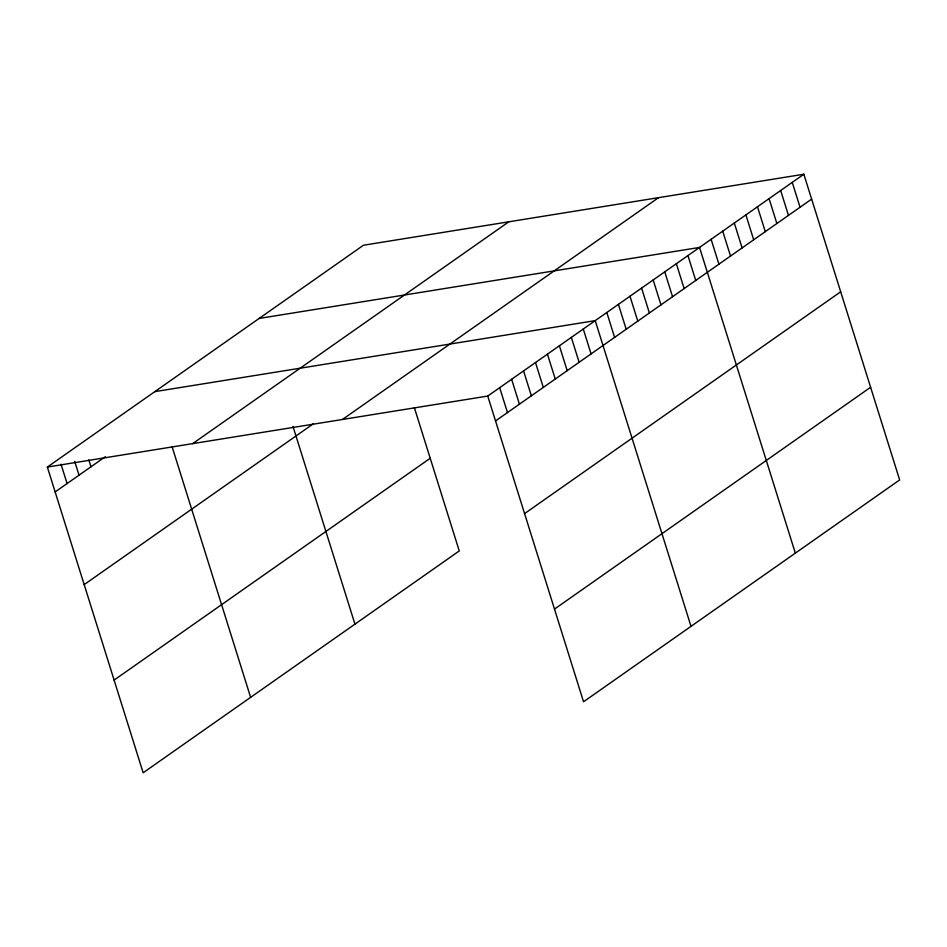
<?xml version="1.0" encoding="UTF-8"?>
<svg xmlns="http://www.w3.org/2000/svg" width="947" height="947" viewBox="0 0 947 947"><rect width="100%" height="100%" fill="white"/><g stroke="black" fill="none" stroke-linecap="round" stroke-linejoin="round"><path stroke-width="1.42" d="M414.372 407.719L459.259 550.941L143.151 772.764L47.35 467.06L363.459 245.237L803.849 174.236L899.65 479.94L583.541 701.763L487.741 396.059L803.849 174.236M55.139 491.943L105.306 456.738M192.679 443.634L508.788 221.811M84.188 584.607L313.362 423.783M342.412 419.497L658.52 197.663M114.114 680.088L430.222 458.265M495.541 420.942L811.65 199.107M524.579 513.605L840.687 291.783M554.504 609.087L870.613 387.264M259.147 318.441L699.537 247.439L795.338 553.143M154.823 391.644L595.213 320.642L691.014 626.346M47.35 467.06L487.741 396.059M792.26 182.369L800.049 207.239M780.671 190.501L788.46 215.371M769.082 198.633L776.871 223.516M757.482 206.766L765.283 231.648M745.893 214.91L753.694 239.78M734.304 223.042L742.105 247.913M722.715 231.175L730.516 256.045M711.126 239.307L718.915 264.177M687.948 255.572L695.737 280.442M676.347 263.704L684.148 288.575M664.758 271.836L672.559 296.719M653.17 279.969L660.97 304.851M641.581 288.113L649.382 312.983M629.992 296.245L637.781 321.116M618.403 304.378L626.192 329.248M606.814 312.51L614.603 337.381M583.281 329.023L591.07 353.894M571.337 337.404L579.126 362.275M559.393 345.785L567.182 370.656M547.449 354.166L555.25 379.037M535.505 362.547L543.306 387.418M523.573 370.928L531.362 395.799M511.629 379.309L519.418 404.18M499.685 387.69L507.474 412.561M292.99 426.446L354.947 624.144M172.023 446.499L250.624 697.347M88.805 459.887L90.971 466.8M74.695 461.355L79.027 475.181M61.022 464.208L67.083 483.562"/></g></svg>
